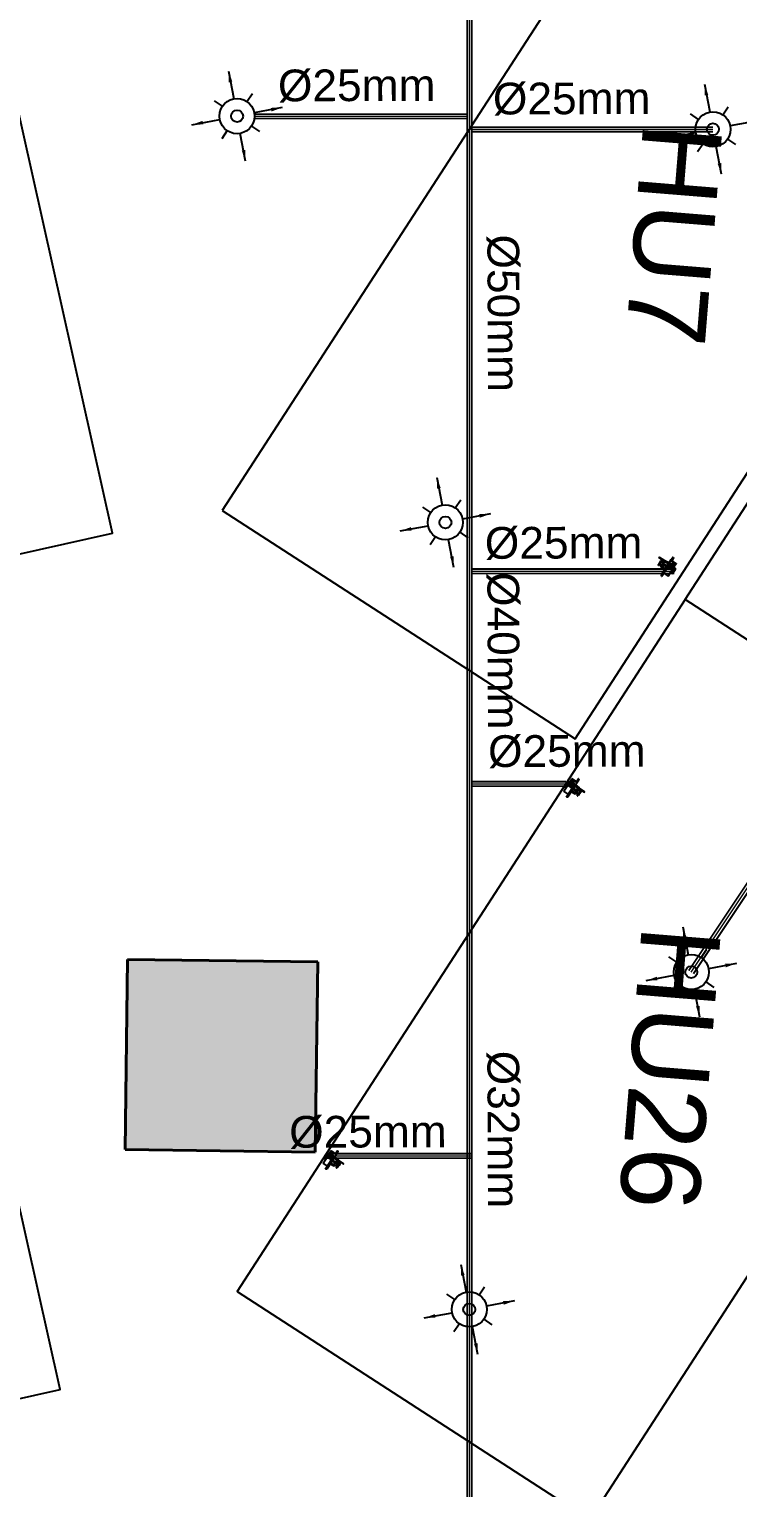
# Model space of a CAD drawing. Header units: inches. Extents: x 257070 to 799932, y -17980 to 269260.
# Drawn here: x 323676 to 328145, y 186919 to 196120 of the extents above; entities that cross this region are included whole.
import ezdxf

# ---------------------------------------------------------------- set-up
doc = ezdxf.new("R2010")
doc.units = ezdxf.units.IN
doc.header["$MEASUREMENT"] = 0
doc.layers.add('0-AES-F-SPRINKLER', color=10, linetype='Continuous')
doc.layers.add('basement1_AP$0$A-_ROAD----_E-_-', color=2, linetype='Continuous')
for name, color, linetype, lineweight in [('0-AES-F-SPRINKLER PIPE', 10, 'Continuous', 15), ('E--CONCRETE-4', 4, 'Continuous', 40), ('E--CONCRETE-SHADE', 253, 'Continuous', 20)]:
    doc.layers.add(name, color=color, linetype=linetype, lineweight=lineweight)
doc.layers.add('CORE - H', color=7, linetype='Continuous', true_color=0x8f7ed5)
doc.styles.get("Standard").update_dxf_attribs({"font": 'arial.ttf'})
doc.dimstyles.new('ISO-25', dxfattribs={"dimtxt": 2.5, "dimasz": 2.5, "dimexe": 1.25, "dimexo": 0.625, "dimtad": 1, "dimtxsty": 'Standard', "dimcen": 2.5, "dimadec": 0, "dimazin": 0, "dimtfac": 1, "dimtmove": 0, "dimatfit": 3, "dimfxl": 1, "dimarcsym": 0})

# ---------------------------------------------------------------- blocks, each defined once
blk = doc.blocks.new('A$C3CA070F1')
at = {"layer": '0-AES-F-SPRINKLER'}
h = blk.add_hatch(dxfattribs=at)
h.set_pattern_fill('ANSI31', color=3, scale=0.196883, angle=-34.23352, style=0)
h.set_pattern_definition([(100.766483, (49937.1607, 174049.7081), (1.474466316, 0.280375668), [])])
edge = h.paths.add_edge_path()
edge.add_line((-1.4, 85), (-1.4, 83.7))
edge.add_line((-1.4, 83.7), (-6.5, 83.9))
edge.add_ellipse((-6.5, 82.5), major_axis=(-1.42, -0.27), ratio=1, start_angle=257, end_angle=315)
edge.add_line((-7.7, 83.3), (-15.3, 72.1))
edge.add_ellipse((-11.7, 69.7), major_axis=(-4.25, -0.81), ratio=1, start_angle=-45, end_angle=45)
edge.add_line((-14.2, 66.1), (13.8, 47.1))
edge.add_line((13.8, 47.1), (13, 46))
edge.add_line((13, 46), (-14.9, 65))
edge.add_ellipse((-11.7, 69.7), major_axis=(-5.52, -1.05), ratio=1, start_angle=-45, end_angle=45, ccw=False)
edge.add_line((-16.4, 72.8), (-8.8, 84))
edge.add_ellipse((-6.5, 82.5), major_axis=(-2.69, -0.51), ratio=1, start_angle=257, end_angle=315, ccw=False)
edge.add_line((-6.4, 85.2), (-1.4, 85))
h = blk.add_hatch(dxfattribs=at)
h.set_pattern_fill('ANSI31', color=3, scale=0.196883, angle=-124.23352, style=0)
h.set_pattern_definition([(190.766483, (49937.1607, 174049.7081), (-0.280375668, 1.474466316), [])])
edge = h.paths.add_edge_path()
edge.add_line((-1.5, 53.6), (7.4, 47.6))
edge.add_line((7.4, 47.6), (8.4, 49.1))
edge.add_line((8.4, 49.1), (-0.4, 55.2))
edge.add_ellipse((-2.5, 52.1), major_axis=(-0.69, 3.63), ratio=1, start_angle=315, end_angle=405)
edge.add_line((-5.5, 54.2), (-14.4, 41.2))
edge.add_ellipse((-11.4, 39.1), major_axis=(-0.69, 3.63), ratio=1, start_angle=45, end_angle=135)
edge.add_line((-13.4, 36), (-9.3, 33.2))
edge.add_ellipse((-10.1, 32), major_axis=(-0.27, 1.42), ratio=1, start_angle=225, end_angle=315, ccw=False)
edge.add_line((-8.9, 31.2), (-9.6, 30.3))
edge.add_line((-9.6, 30.3), (-8, 29.2))
edge.add_line((-8, 29.2), (-7.4, 30.1))
edge.add_ellipse((-10.1, 32), major_axis=(-3.3, -0.63), ratio=1, start_angle=135, end_angle=225)
edge.add_line((-8.2, 34.8), (-12.4, 37.6))
edge.add_ellipse((-11.4, 39.1), major_axis=(-1.75, -0.33), ratio=1, start_angle=-45, end_angle=45, ccw=False)
edge.add_line((-12.8, 40.1), (-4, 53.1))
edge.add_ellipse((-2.5, 52.1), major_axis=(-1.75, -0.33), ratio=1, start_angle=225, end_angle=315, ccw=False)
at = {"layer": '0-AES-F-SPRINKLER', "color": 3}
for p, q in [((-98.2, 38.1), (-98.1, 38.2)), ((-98.2, 38), (-98.2, 38.1)), ((-98.2, 37.9), (-98.2, 38)), ((-98.2, 37.8), (-98.2, 37.9)), ((-98.2, 37.7), (-98.2, 37.8)), ((-98.2, 37.6), (-98.2, 37.7)), ((-98.2, 37.5), (-98.2, 37.6)), ((-98.2, 37.6), (-98.2, 37.6)), ((-98.2, 37.4), (-98.2, 37.5)), ((-98.2, 37.3), (-98.2, 37.4)), ((-98.2, 37.4), (-98.2, 37.4)), ((-98.1, 37.2), (-98.2, 37.3)), ((-98.1, 38.7), (-97.4, 43.4)), ((-98.1, 38.6), (-98.1, 38.7)), ((-98.1, 38.5), (-98.1, 38.6)), ((-98.1, 38.4), (-98.1, 38.5)), ((-98.1, 38.3), (-98.1, 38.4)), ((-98.1, 38.2), (-98.1, 38.3)), ((-98.1, 37.1), (-98.1, 37.2)), ((-98.1, 37.2), (-98.1, 37.2)), ((-98.1, 37), (-98.1, 37.1)), ((-98.1, 37.1), (-98.1, 37.1)), ((-98, 36.9), (-98.1, 37)), ((-98.1, 37), (-98.1, 37)), ((-98.1, 37), (-98.1, 37)), ((-97.9, 36.8), (-98, 36.9)), ((-98, 36.9), (-98, 36.9)), ((-98, 36.9), (-98, 36.9)), ((-98, 36.9), (-98, 36.9)), ((-98, 36.9), (-98, 36.9)), ((-97.8, 36.9), (-97.9, 36.9)), ((-97.9, 36.9), (-97.9, 36.9)), ((-97.9, 36.9), (-97.9, 36.8)), ((-95.6, 36.5), (-97.9, 36.8)), ((-97.9, 36.8), (-97.9, 36.8)), ((-97.7, 36.9), (-97.8, 36.9)), ((-97.8, 36.9), (-97.8, 36.9)), ((-97.8, 36.9), (-97.8, 36.9)), ((-97.6, 37), (-97.7, 37)), ((-97.7, 37), (-97.7, 37)), ((-97.7, 37), (-97.7, 36.9)), ((-97.5, 37.2), (-97.6, 37.1)), ((-97.6, 37.1), (-97.6, 37.1)), ((-97.6, 37.1), (-97.6, 37)), ((-97.4, 37.3), (-97.5, 37.3)), ((-97.5, 37.3), (-97.5, 37.2)), ((-97.3, 37.5), (-97.4, 37.5)), ((-97.4, 37.5), (-97.4, 37.4)), ((-97.4, 37.4), (-97.4, 37.3)), ((-97.2, 37.7), (-97.3, 37.6)), ((-97.3, 37.6), (-97.3, 37.5)), ((-97.1, 37.9), (-97.2, 37.9)), ((-97.2, 37.9), (-97.2, 37.8)), ((-97.2, 37.8), (-97.2, 37.7)), ((-97, 38.1), (-97.1, 38)), ((-97.1, 38), (-97.1, 37.9)), ((-97, 44.5), (-78.9, 71.2)), ((-96.9, 38.5), (-97, 38.3)), ((-97, 38.3), (-97, 38.2)), ((-97, 38.2), (-97, 38.1)), ((-96.8, 38.8), (-96.9, 38.7)), ((-96.9, 38.7), (-96.9, 38.6)), ((-96.9, 38.6), (-96.9, 38.5)), ((-96.7, 39), (-96.8, 38.9)), ((-96.8, 38.9), (-96.8, 38.8)), ((-96.6, 39.4), (-96.7, 39.3)), ((-96.7, 39.3), (-96.7, 39.1)), ((-96.7, 39.1), (-96.7, 39)), ((-96.5, 39.8), (-96.6, 39.6)), ((-96.6, 39.6), (-96.6, 39.5)), ((-96.6, 39.5), (-96.6, 39.4)), ((-96.4, 40.1), (-96.5, 40)), ((-96.5, 40), (-96.5, 39.9)), ((-96.5, 39.9), (-96.5, 39.8)), ((-96.3, 40.5), (-96.4, 40.4)), ((-96.4, 40.4), (-96.4, 40.3)), ((-96.4, 40.3), (-96.4, 40.1)), ((-96.2, 41), (-96.3, 40.9)), ((-96.3, 40.9), (-96.3, 40.8)), ((-96.3, 40.8), (-96.3, 40.6)), ((-96.3, 40.6), (-96.3, 40.5)), ((-96.1, 41.5), (-96.2, 41.4)), ((-96.2, 41.4), (-96.2, 41.3)), ((-96.2, 41.3), (-96.2, 41.1)), ((-96.2, 41.1), (-96.2, 41)), ((-95.5, 46.3), (-96.1, 41.7)), ((-96.1, 41.7), (-96.1, 41.6)), ((-96.1, 41.6), (-96.1, 41.5)), ((-95.5, 36.5), (-95.6, 36.5)), ((-95.6, 36.5), (-95.6, 36.5)), ((-95.6, 36.5), (-95.6, 36.5)), ((-95.4, 36.6), (-95.5, 36.6)), ((-95.5, 36.6), (-95.5, 36.6)), ((-95.5, 36.6), (-95.5, 36.5)), ((-95.3, 36.7), (-95.4, 36.6)), ((-95.4, 36.6), (-95.4, 36.6)), ((-95.4, 36.6), (-95.4, 36.6)), ((-95.2, 36.8), (-95.3, 36.8)), ((-95.3, 36.8), (-95.3, 36.7)), ((-95.3, 36.7), (-95.3, 36.7)), ((-95.1, 37), (-95.2, 36.9)), ((-95.2, 36.9), (-95.2, 36.9)), ((-95.2, 36.9), (-95.2, 36.8)), ((-95, 37.1), (-95.1, 37.1)), ((-95.1, 37.1), (-95.1, 37)), ((-94.9, 37.4), (-95, 37.3)), ((-95, 37.3), (-95, 37.2)), ((-95, 37.2), (-95, 37.1)), ((-94.8, 37.5), (-94.9, 37.4)), ((-94.9, 37.4), (-94.9, 37.4)), ((-94.7, 37.8), (-94.8, 37.7)), ((-94.8, 37.7), (-94.8, 37.6)), ((-94.8, 37.6), (-94.8, 37.5)), ((-94.6, 38), (-94.7, 37.9)), ((-94.7, 37.9), (-94.7, 37.8)), ((-94.5, 38.4), (-94.6, 38.2)), ((-94.6, 38.2), (-94.6, 38.1)), ((-94.6, 38.1), (-94.6, 38)), ((-94.4, 38.7), (-94.5, 38.6)), ((-94.5, 38.6), (-94.5, 38.5)), ((-94.5, 38.5), (-94.5, 38.4)), ((-93.8, 43.4), (-94.4, 47.9)), ((-94.3, 38.9), (-94.4, 38.8)), ((-94.4, 38.8), (-94.4, 38.7)), ((-94.2, 39.3), (-94.3, 39.2)), ((-94.3, 39.2), (-94.3, 39.1)), ((-94.3, 39.1), (-94.3, 38.9)), ((-94.1, 39.7), (-94.2, 39.6)), ((-94.2, 39.6), (-94.2, 39.4)), ((-94.2, 39.4), (-94.2, 39.3)), ((-94, 40.1), (-94.1, 39.9)), ((-94.1, 39.9), (-94.1, 39.8)), ((-94.1, 39.8), (-94.1, 39.7)), ((-94, 87.9), (-92.6, 89.9)), ((-71.7, 72.7), (-94, 87.9)), ((-93.9, 40.6), (-94, 40.4)), ((-94, 40.4), (-94, 40.3)), ((-94, 40.3), (-94, 40.2)), ((-94, 40.2), (-94, 40.1)), ((-93.8, 41.1), (-93.9, 40.9)), ((-93.9, 40.9), (-93.9, 40.8)), ((-93.9, 40.8), (-93.9, 40.7)), ((-93.9, 40.7), (-93.9, 40.6)), ((-93.8, 43.3), (-93.8, 43.4)), ((-93.8, 43.2), (-93.8, 43.3)), ((-93.7, 43.1), (-93.8, 43.2)), ((-93.8, 43.2), (-93.8, 43.2)), ((-93.6, 42.7), (-93.8, 41.4)), ((-93.8, 41.4), (-93.8, 41.3)), ((-93.8, 41.3), (-93.8, 41.2)), ((-93.8, 41.2), (-93.8, 41.1)), ((-93.7, 43), (-93.7, 43.1)), ((-93.7, 42.9), (-93.7, 43)), ((-93.7, 42.8), (-93.7, 42.9)), ((-93.7, 42.9), (-93.7, 42.9)), ((-93.6, 42.8), (-93.7, 42.8)), ((-93.6, 42.7), (-93.6, 42.8)), ((-93.6, 42.6), (-93.6, 42.7)), ((-93.6, 42.7), (-93.6, 42.7)), ((-93.6, 42.7), (-93.6, 42.7)), ((-93.5, 42.6), (-93.6, 42.6)), ((-93.5, 42.5), (-93.5, 42.6)), ((-93.5, 42.6), (-93.5, 42.6)), ((-93.5, 42.6), (-93.5, 42.6)), ((-93.4, 42.5), (-93.5, 42.5)), ((-91.1, 42.1), (-93.4, 42.5)), ((-93.4, 42.5), (-93.4, 42.5)), ((-93.3, 42.5), (-93.4, 42.5)), ((-93.4, 42.5), (-93.4, 42.5)), ((-92.9, 46.5), (-93.3, 49.4)), ((-93.2, 42.5), (-93.3, 42.5)), ((-93.3, 42.5), (-93.3, 42.5)), ((-93.3, 42.5), (-93.3, 42.5)), ((-93.1, 42.6), (-93.2, 42.6)), ((-93.2, 42.6), (-93.2, 42.6)), ((-93.2, 42.6), (-93.2, 42.5)), ((-93, 42.7), (-93.1, 42.7)), ((-93.1, 42.7), (-93.1, 42.6)), ((-93.1, 42.6), (-93.1, 42.6)), ((-92.9, 42.8), (-93, 42.8)), ((-93, 42.8), (-93, 42.7)), ((-92.9, 46.4), (-92.9, 46.5)), ((-92.9, 46.3), (-92.9, 46.4)), ((-92.9, 46.4), (-92.9, 46.4)), ((-92.9, 46.2), (-92.9, 46.3)), ((-92.9, 46.3), (-92.9, 46.3)), ((-92.8, 46.2), (-92.9, 46.2)), ((-92.8, 43), (-92.9, 42.9)), ((-92.9, 42.9), (-92.9, 42.9)), ((-92.9, 42.9), (-92.9, 42.8)), ((-92.8, 46.1), (-92.8, 46.2)), ((-92.8, 46.2), (-92.8, 46.2)), ((-92.7, 46.1), (-92.8, 46.1)), ((-92.8, 46.1), (-92.8, 46.1)), ((-92.8, 46.1), (-92.8, 46.1)), ((-92.8, 46.1), (-92.8, 46.1)), ((-92.7, 43.1), (-92.8, 43.1)), ((-92.8, 43.1), (-92.8, 43)), ((-90.6, 47), (-92.7, 43.2)), ((-92.6, 46.1), (-92.7, 46.1)), ((-92.7, 46.1), (-92.7, 46.1)), ((-92.7, 46.1), (-92.7, 46.1)), ((-92.7, 46.1), (-92.7, 46.1)), ((-92.7, 43.2), (-92.7, 43.1)), ((-92.6, 89.9), (-59.3, 67.2)), ((-92.5, 46.1), (-92.6, 46.1)), ((-92.6, 46.1), (-92.6, 46.1)), ((-92.6, 46.1), (-92.6, 46.1)), ((-92.6, 46.1), (-92.6, 46.1)), ((-92.4, 46.3), (-92.5, 46.2)), ((-92.5, 46.2), (-92.5, 46.2)), ((-92.5, 46.2), (-92.5, 46.1)), ((-92.3, 46.4), (-92.4, 46.4)), ((-92.4, 46.4), (-92.4, 46.3)), ((-92.4, 46.3), (-92.4, 46.3)), ((-90.3, 50.1), (-92.3, 46.4)), ((-84.5, 65.7), (-92.1, 54.5)), ((-91, 42.1), (-91.1, 42.1)), ((-91.1, 42.1), (-91.1, 42.1)), ((-90.9, 42.1), (-91, 42.1)), ((-91, 42.1), (-91, 42.1)), ((-91, 42.1), (-91, 42.1)), ((-90.8, 42.1), (-90.9, 42.1)), ((-90.9, 42.1), (-90.9, 42.1)), ((-90.7, 42.2), (-90.8, 42.2)), ((-90.8, 42.2), (-90.8, 42.2)), ((-90.8, 42.2), (-90.8, 42.1)), ((-90.6, 42.4), (-90.7, 42.3)), ((-90.7, 42.3), (-90.7, 42.3)), ((-90.7, 42.3), (-90.7, 42.2)), ((-90.4, 46.9), (-90.6, 47)), ((-90.5, 42.5), (-90.6, 42.4)), ((-90.6, 42.4), (-90.6, 42.4)), ((-90.4, 42.7), (-90.5, 42.6)), ((-90.5, 42.6), (-90.5, 42.6)), ((-90.5, 42.6), (-90.5, 42.5)), ((-90.4, 46.9), (-88.3, 46.5)), ((-88.3, 46.5), (-90.4, 42.8)), ((-90.4, 42.8), (-90.4, 42.7)), ((-90.3, 50.2), (-90.3, 50.2)), ((-89.4, 54.1), (-90.1, 50.9)), ((-87.9, 57.4), (-89.5, 49.2)), ((-89.4, 55.1), (-89.4, 55.1)), ((-88.1, 46.5), (-88.3, 46.5)), ((-87.2, 59), (-87.3, 58.9)), ((-87.2, 59), (-86.9, 59.4)), ((-85.5, 57), (-87.2, 48.7)), ((-87.1, 49.1), (-83.1, 28.1)), ((-85.2, 57.7), (-85.3, 57.6)), ((-76.5, 43.5), (-84.7, 49.1)), ((-83.1, 28.1), (-59.8, 9)), ((-76.9, 69.9), (-81.9, 62.5)), ((-79.8, 65.6), (-81.8, 67)), ((-45.1, 30.7), (-81.4, -22.7)), ((-78, 63), (-80.3, 64.8)), ((-57.1, 13), (-79.2, 28)), ((-71.2, 26.1), (-79, 31.5)), ((-78.9, 71.2), (-76.9, 69.9)), ((-78.4, -29.4), (-39.9, 27.2)), ((-70, 64.5), (-78, 63)), ((-68.6, 55.2), (-74.6, 59.3)), ((-66.2, 53.6), (-74.2, 41.9)), ((-74.2, 41.9), (-71.2, 26.1)), ((-72.8, 43.9), (-70.8, 42.5)), ((-69.3, 47.2), (-71.9, 43.3)), ((-71.2, 26.1), (-55.4, 15.4)), ((-70.8, 42.5), (-69.6, 43.1)), ((-69.6, 43.1), (-65.6, 49)), ((-65.5, 50.3), (-67.6, 51.7)), ((-61.8, 66), (-67.1, 65)), ((-60.6, 65.2), (-66.8, 69.4)), ((-50.4, 56.6), (-66.2, 53.6)), ((-65.6, 49), (-65.5, 50.3)), ((-46.7, 28.3), (-63.5, 39.8)), ((-59.3, 67.2), (-60.6, 65.2)), ((-60.3, 44.4), (-42.5, 32.3)), ((-56.6, 67), (-59.8, 66.4)), ((-50.4, 56.6), (-58.3, 62)), ((-18.5, 45.8), (-56.6, 67)), ((-16.9, 37.4), (-55.1, 63.4)), ((-28.6, 41.7), (-50.4, 56.6)), ((-12.5, 8.5), (-45.1, 30.7)), ((-36, 41.9), (-44.1, 30)), ((-43.5, 33), (-34.7, 45.9)), ((-38.8, -30.1), (-12.5, 8.5)), ((-36.6, 24.9), (-27.8, 37.8)), ((-35.2, 41.4), (-36, 41.9)), ((-31.7, 32.1), (-35.3, 38.9)), ((-30.3, 52.3), (-16.4, 72.8)), ((-29, 19.7), (-17.4, 36.7)), ((-20.7, 31.9), (-28.3, 37.1)), ((-27.8, 37.8), (-26.1, 40.3)), ((-23.3, 15.8), (-12.3, 33.3)), ((-1.1, 25.8), (-22.9, -9.3)), ((-22, 15), (-12.4, 30.5)), ((-9.5, 31.8), (-20.6, 14)), ((1.6, 23.7), (-20, -11.1)), ((-19.9, -8), (-1.3, 22.5)), ((-19.1, 13), (-9.6, 28.5)), ((-16.9, 37.4), (-18.5, 45.8)), ((-6.7, 29.8), (-17.7, 12.1)), ((-17.4, 36.7), (-16.9, 37.4)), ((4.4, 21.7), (-17.1, -13)), ((-17, -9.8), (1.5, 20.5)), ((-16.4, 72.8), (-8.8, 84)), ((-16.3, 11.1), (-6.9, 26.5)), ((-7.7, 83.3), (-15.3, 72.1)), ((13, 46), (-14.9, 65)), ((-3.9, 27.8), (-14.9, 10.1)), ((-5.5, 54.2), (-14.4, 41.2)), ((-14.2, 66.1), (13.8, 47.1)), ((-14.2, -14.8), (7.2, 19.7)), ((-14.2, -11.6), (4.3, 18.4)), ((-12.3, 33.3), (-13.8, 32.5)), ((-1.4, 83.7), (-13.6, 65.8)), ((-13.5, 9.2), (-4.1, 24.5)), ((-13.4, 36), (-9.3, 33.2)), ((-12.8, 40.1), (-4, 53.1)), ((-2.4, 33.9), (-12.4, 40.7)), ((-8.2, 34.8), (-12.4, 37.6)), ((-12.4, 30.5), (-12.3, 33.3)), ((-9.5, 31.8), (-12.4, 30.5)), ((7, 16.4), (-11.3, -13.5)), ((8.8, 17.2), (-10.3, -14)), ((-9.6, 28.5), (-9.5, 31.8)), ((-8.9, 31.2), (-9.6, 30.3)), ((-9.6, 30.3), (-8, 29.2)), ((-6.7, 29.8), (-9.6, 28.5)), ((-8.7, -12.8), (8.7, 12.8)), ((-8, 29.2), (-7.4, 30.1)), ((-6.9, 26.5), (-6.7, 29.8)), ((-3.9, 27.8), (-6.9, 26.5)), ((8.4, 49.1), (-6.8, 26.7)), ((-1.4, 83.7), (-6.5, 83.9)), ((-6.4, 85.2), (-1.4, 85)), ((5, 44.1), (-5.3, 51.1)), ((-4.1, 24.5), (-3.9, 27.8)), ((-1.1, 25.8), (-4.1, 24.5)), ((-1.5, 53.6), (7.4, 47.6)), ((-1.4, 85), (-1.4, 83.7)), ((-1.3, 22.5), (-1.1, 25.8)), ((1.6, 23.7), (-1.3, 22.5)), ((13, 46), (-1.2, 25.2)), ((8.4, 49.1), (-0.4, 55.2)), ((1.5, 20.5), (1.6, 23.7)), ((4.4, 21.7), (1.5, 20.5)), ((4.3, 18.4), (4.4, 21.7)), ((7.2, 19.7), (4.3, 18.4)), ((7, 16.4), (7.2, 19.7)), ((8.8, 17.2), (7, 16.4)), ((7.4, 47.6), (8.4, 49.1)), ((9.2, 15), (8.8, 17.2)), ((13.8, 47.1), (13, 46)), ((-81.6, -25.3), (-79.6, -29.9)), ((-79.6, -29.9), (-78.4, -29.4)), ((-66.2, -11.4), (-38.8, -30.1)), ((-22.9, -6.7), (-22.9, -9.3)), ((-22.9, -9.3), (-19.9, -8)), ((-19.9, -8), (-20, -11.1)), ((-20, -11.1), (-17, -9.8)), ((-17, -9.8), (-17.1, -13)), ((-17.1, -13), (-14.2, -11.6)), ((-14.2, -11.6), (-14.2, -14.8)), ((-14.2, -14.8), (-11.3, -13.5)), ((-11.3, -13.5), (-11.3, -14.2)), ((-11.3, -14.2), (-10.6, -14))]:
    blk.add_line(p, q, dxfattribs=at)
for centre, major_axis, start_param, end_param in [((-94.7, 43.1), (-2.74, -0.52), -0.560204, -0.324923), ((-95.2, 43.3), (-0.41, 2.13), 0.784914, 1.034983), ((-92.8, 45.9), (-0.51, 2.68), 0.787914, 1.247507), ((-92.6, 47.9), (-1.75, -0.33), -0.775969, -0.160442), ((-91.5, 49.5), (-0.33, 1.74), 0.791774, 1.412986), ((-90.8, 53.6), (-0.29, 1.52), 0.785398, 2.356194), ((-95.3, 50.1), (-5.72, -1.09), 2.374727, 2.798549), ((-93.2, 51.4), (-3.09, -0.59), 2.526084, 2.789089), ((-89, 55.4), (-0.103, 0.54), 0.916881, 1.969618), ((-91.1, 54.7), (-0.33, 1.74), 4.197625, 4.773282), ((-92.9, 49.6), (-5.72, -1.09), 2.377207, 2.798549), ((-84.1, 56.7), (-3.79, -0.72), -0.784768, -0.363877), ((-80.2, 54.3), (-1.57, 8.26), 0.010205, 0.785398), ((-83.7, 56.5), (-0.35, 1.85), 0.785501, 1.132999), ((-80.2, 54.3), (-5.9, -1.12), 4.155645, 5.497787), ((-83.2, 64.8), (-1.52, -0.29), 3.926991, 5.497787), ((-80.2, 54.3), (-8.26, -1.57), 4.155621, 4.722594), ((-75, 67.7), (-8.26, -1.57), 1.014052, 3.151797), ((-75.2, 63.2), (-2.79, -0.53), -0.113999, 0.093951), ((-75, 67.7), (-1.12, 5.9), 2.584882, 5.497787), ((-74.9, 45.8), (-0.53, 2.79), 2.356194, 3.926991), ((-75, 67.7), (-1.57, 8.26), 4.722594, 5.497787), ((-64.7, 44.1), (-3.72, -0.71), -0.403281, 1.321745), ((-70.2, 52.9), (-2.79, -0.53), 2.356194, 3.926991), ((-64.7, 44.1), (-0.71, 3.72), 4.96144, 6.686466), ((-65.2, 37.3), (-0.56, 2.96), 5.497794, 6.034125), ((-58.6, 46.9), (-2.96, -0.56), 0.24906, 0.785391), ((-59.9, 59.6), (-2.83, -0.54), 3.926991, 4.712389), ((-33.2, 40), (-0.45, 2.36), 0.803442, 1.867502), ((-30.1, 39.4), (-2.79, -0.53), 2.356194, 3.926991), ((-23.8, 38.7), (-0.53, 2.79), 5.497787, 7.068583), ((-15, 35.1), (-0.54, 2.83), 0.785398, 3.403392), ((-11.7, 69.7), (-5.52, -1.05), -0.785398, 0.785398), ((-11.7, 69.7), (-4.25, -0.81), -0.785398, 0.785398), ((-11.4, 39.1), (-0.69, 3.63), 0.785398, 2.356194), ((-11.4, 39.1), (-1.75, -0.33), -0.785398, 0.785398), ((-10.1, 32), (-0.27, 1.42), 3.926991, 5.497787), ((-6.5, 82.5), (-2.69, -0.51), 4.485496, 5.497787), ((-10.1, 32), (-3.3, -0.63), 2.356194, 3.926991), ((-6.5, 82.5), (-1.42, -0.27), 4.485496, 5.497787), ((-2.5, 52.1), (-0.69, 3.63), 5.497787, 7.068583), ((-2.5, 52.1), (-1.75, -0.33), 3.926991, 5.497787), ((6.3, 14.4), (-0.54, 2.83), 3.926991, 4.712389), ((-79.1, -24.2), (-0.51, 2.69), 0.785398, 1.797689), ((-11.1, -11.2), (-2.83, -0.54), 1.570796, 2.356194)]:
    blk.add_ellipse(centre, major_axis=major_axis, ratio=1, start_param=start_param, end_param=end_param, dxfattribs=at)
at = {"layer": '0-AES-F-SPRINKLER', "color": 3, "extrusion": (0, 0, -1)}
for centre, major_axis, start_param, end_param in [((-86.3, 46.7), (-0.53, 2.79), -0.113999, 0.785398), ((-77.4, 33.9), (-0.54, 2.83), 3.926991, 4.712389)]:
    blk.add_ellipse(centre, major_axis=major_axis, ratio=1, start_param=start_param, end_param=end_param, dxfattribs=at)
blk = doc.blocks.new('*U603')
at = {"layer": '0-AES-F-SPRINKLER'}
for p, q in [((171672.4, 56809.4), (171672.4, 56870.6)), ((171561.6, 56698.5), (171500.3, 56698.5)), ((171783.3, 56698.5), (171844.5, 56698.5)), ((171672.4, 56587.7), (171672.4, 56526.4))]:
    blk.add_line(p, q, dxfattribs=at)
for radius in [110.8, 37.8]:
    blk.add_circle((171672.4, 56698.5), radius, dxfattribs=at)
at = {"layer": '0-AES-F-SPRINKLER PIPE'}
for points, override in [([(171467.9, 56903), (171594, 56776.9)], {"dimasz": 70, "dimtad": 0, "dimfxl": 13, "dimarcsym": 1}), ([(171876.9, 56903), (171750.8, 56776.9)], {"dimasz": 70, "dimtad": 0, "dimfxl": 13, "dimarcsym": 1}), ([(171467.9, 56494), (171594, 56620.1)], {"dimasz": 70, "dimtad": 0, "dimfxl": 13, "dimarcsym": 1}), ([(171876.9, 56494), (171750.8, 56620.1)], {"dimasz": 70, "dimgap": 0.625, "dimtad": 0, "dimfxl": 13, "dimarcsym": 1})]:
    blk.add_leader(points, dimstyle='ISO-25', override=override, dxfattribs=at)

msp = doc.modelspace()

# ---------------------------------------------------------------- hatches: boundary and pattern name
at = {"layer": 'E--CONCRETE-SHADE', "ltscale": 3.5}
h = msp.add_hatch(color=8, dxfattribs=at)
h.dxf.hatch_style = 1
h.paths.add_polyline_path([(325497, 190236.1), (324297.1, 190252.5), (324280.8, 189052.6), (325480.7, 189036.2)])

# ---------------------------------------------------------------- linework, layer by layer
at = {"layer": '0-AES-F-SPRINKLER PIPE', "ltscale": 1000, "elevation": 0}
for points in [[(326436.3, 200410.7), (326436.3, 184223.5)], [(326439.3, 200410.7), (326439.3, 184223.5)], [(326451.8, 200410.7), (326451.8, 184223.5)], [(326464.3, 200410.7), (326464.3, 184223.5)], [(326467.3, 200410.7), (326467.3, 184223.5)], [(327836.4, 190183.1), (334002.3, 199410.7)], [(327838.8, 190181.4), (334004.8, 199409)], [(327852.2, 190172.6), (334018.1, 199400.1)], [(327865.5, 190163.7), (334031.4, 199391.2)], [(327867.9, 190162), (334033.9, 199389.5)], [(326467.3, 195504.6), (327988.7, 195504.6)], [(326467.3, 195501.6), (327988.7, 195501.6)], [(326467.3, 195489.1), (327988.7, 195489.1)], [(326467.3, 195476.6), (327988.7, 195476.6)], [(326467.3, 195473.6), (327988.7, 195473.6)], [(326467.3, 192717.2), (327743.8, 192717.2)], [(326467.3, 192714.2), (327743.8, 192714.2)], [(326467.3, 192701.7), (327743.8, 192701.7)], [(326467.3, 192689.2), (327743.8, 192689.2)], [(326467.3, 192686.2), (327743.8, 192686.2)], [(326467.3, 191375.6), (327061.2, 191375.6)], [(326467.3, 191372.6), (327061.2, 191372.6)], [(326467.3, 191360.1), (327061.2, 191360.1)], [(326467.3, 191347.6), (327061.2, 191347.6)], [(326467.3, 191344.6), (327061.2, 191344.6)], [(325542, 189013.6), (326467.3, 189013.6)], [(325550.1, 189026.1), (326467.3, 189026.1)], [(325552, 189029.1), (326467.3, 189029.1)], [(325531.9, 188998.1), (326467.3, 188998.1)], [(325533.9, 189001.1), (326467.3, 189001.1)]]:
    msp.add_lwpolyline(points, dxfattribs=at)
at = {"layer": '0-AES-F-SPRINKLER PIPE', "ltscale": 1000}
for points in [[(325097, 195587.3), (326436.3, 195587.3)], [(325097, 195556.3), (326436.3, 195556.3)], [(325097.3, 195584.3), (326436.3, 195584.3)], [(325097.3, 195559.3), (326436.3, 195559.3)], [(325098, 195571.8), (326436.3, 195571.8)]]:
    msp.add_lwpolyline(points, dxfattribs=at)
at = {"layer": 'basement1_AP$0$A-_ROAD----_E-_-', "color": 8}
for radius, end in [(27129.2, 168.24385), (21129.2, 167.2963)]:
    msp.add_arc((323858.6, 177043.1, 0), radius, 45.21221, end, dxfattribs=at)
at = {"layer": 'CORE - H', "color": 8, "ltscale": 25, "elevation": 0}
for points in [[(321615.6, 192362.8), (324201.9, 192940.4), (323068.6, 198015.4), (320482.3, 197437.9)], [(324894.2, 193084.3), (327118.7, 191644.1), (329944.8, 196009.1), (327720.3, 197449.3)], [(330037.9, 191081.8), (327813.5, 192522), (330639.6, 196887), (332864.1, 195446.8)], [(322738.9, 192613.7), (320152.6, 192036.2), (321285.9, 186961.1), (323872.2, 187538.7)], [(330037.9, 191081.8), (327813.5, 192522), (324987.3, 188157), (327211.8, 186716.7)]]:
    msp.add_lwpolyline(points, close=True, dxfattribs=at)
at = {"layer": 'E--CONCRETE-4', "color": 8, "ltscale": 10}
for p, q in [((324297.1, 190252.5, 0), (324280.8, 189052.6, 0)), ((325497, 190236.1, 0), (324297.1, 190252.5, 0)), ((325480.7, 189036.2, 0), (325497, 190236.1, 0)), ((324280.8, 189052.6, 0), (325480.7, 189036.2, 0))]:
    msp.add_line(p, q, dxfattribs=at)

# ---------------------------------------------------------------- block references
at = {"layer": '0-AES-F-SPRINKLER', "color": 7, "rotation": 325.7664830132082}
for p in [(151160, 245273.4), (154161.6, 245190.7, 0), (152473.9, 242710.5, 0), (154025, 239874.2, 0), (152624.7, 237745.8, 0)]:
    msp.add_blockref('*U603', p, dxfattribs=at)
at = {"layer": '0-AES-F-SPRINKLER', "ltscale": 1000, "rotation": 1.2549114211406}
msp.add_blockref('A$C3CA070F1', (327743.8, 192701.7, 0), dxfattribs=at)
at = {"layer": '0-AES-F-SPRINKLER', "ltscale": 1000, "xscale": -1, "rotation": 292.9029183122381}
for p in [(327061.2, 191360.1, 0), (325542, 189013.6, 0)]:
    msp.add_blockref('A$C3CA070F1', p, dxfattribs=at)

# ---------------------------------------------------------------- texts
at = {"layer": '0-AES-F-SPRINKLER PIPE', "color": 7, "linetype": 'Continuous', "lineweight": -3, "ltscale": 0.9, "char_height": 200, "width": 685.774, "attachment_point": 2}
for s, insert, rotation in [('%%C25mm', (325741.5, 195866.7), 0.1922), ('%%C25mm', (327097.3, 195783.9, 0), 0.1922), ('%%C50mm', (326767.8, 194328.7, 0), 270.1922), ('%%C25mm', (327046.3, 192981, 0), 0.1922), ('%%C40mm', (326767.8, 192199.4, 0), 270.1922), ('%%C25mm', (327066.7, 191667.4, 0), 0.1922), ('%%C32mm', (326767.8, 189179.7, 0), 270.1922), ('%%C25mm', (325812.5, 189265.7, 0), 0.1922)]:
    msp.add_mtext(s, dxfattribs=dict(at, insert=insert, rotation=rotation))
at = {"layer": 'CORE - H', "color": 8}
for s, p in [('HU7', (327550.6, 195541.2, 0)), ('HU26', (327541.2, 190475.5, 0))]:
    msp.add_text(s, height=500, rotation=265.35069, dxfattribs=at).set_placement(p)

doc.saveas('drawing.dxf')
